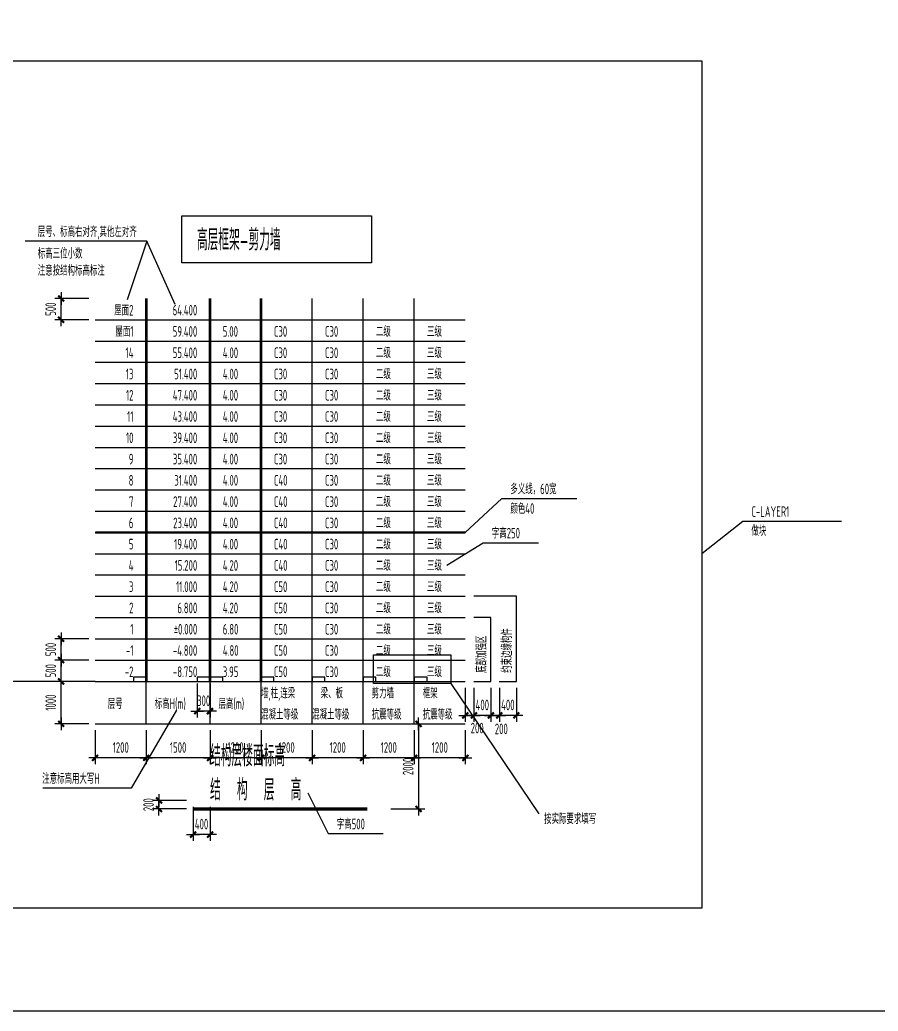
# Model space of a CAD drawing. Extents: x -469675 to 2400000, y -476501 to 2085364.
# Drawn here: x 96341 to 116517, y -250508 to -227204 of the extents above; entities that cross this region are included whole.
import ezdxf
from ezdxf.enums import TextEntityAlignment as Align

# ---------------------------------------------------------------- set-up
doc = ezdxf.new("R2010")
doc.units = 0
doc.header["$LTSCALE"] = 1000
doc.header["$MEASUREMENT"] = 0
doc.layers.get('0').update_dxf_attribs({"linetype": 'CONTINUOUS', "lineweight": 20})
doc.layers.get('Defpoints').update_dxf_attribs({"linetype": 'CONTINUOUS'})
doc.layers.add('C-LAYER1', color=3, linetype='CONTINUOUS')
doc.layers.add('C-注释', color=30, linetype='CONTINUOUS', plot=False)
doc.styles.add('DIM_FONT', font='gbxwxt.shx', dxfattribs={"width": 0.7, "bigfont": 'gbhzfs.shx'})
doc.styles.add('GBSTYLE', font='gbxwxt.shx', dxfattribs={"width": 0.7, "bigfont": 'gbhzfs.shx'})
doc.dimstyles.new('XB DIMN100', dxfattribs={"dimtxt": 250, "dimasz": 1, "dimexe": 150, "dimexo": 150, "dimgap": 120, "dimtad": 1, "dimdec": 0, "dimzin": 0, "dimdsep": 46, "dimtxsty": 'DIM_FONT', "dimblk": '_dimx', "dimcen": 0.09, "dimclrd": 3, "dimclre": 3, "dimclrt": 7, "dimazin": 0, "dimtfac": 1, "dimtdec": 0, "dimtix": 1, "dimtmove": 2, "dimatfit": 3, "dimldrblk": '_dimx', "dimfxl": 0, "dimtolj": 1, "dimtzin": 0, "dimarcsym": 0})

# ---------------------------------------------------------------- blocks, each defined once
blk = doc.blocks.new('_dimx')
blk.add_line((-150, 0), (150, 0))
at = {"const_width": 50}
blk.add_lwpolyline([(-70, -70), (70, 70)], dxfattribs=at)
blk = doc.blocks.new('*D176')
at = {"layer": 'C-注释', "color": 3, "lineweight": -2, "transparency": 16777216}
for p, q in [((100512, -242805), (100512, -243605)), ((100812, -242805), (100812, -243605)), ((100511, -243455), (100510, -243455)), ((100812, -243455), (100512, -243455)), ((100813, -243455), (100814, -243455))]:
    blk.add_line(p, q, dxfattribs=at)
at = {"layer": 'Defpoints', "color": 0, "transparency": 16777216}
for p in [(100512, -242655), (100812, -242655), (100512, -243455)]:
    blk.add_point(p, dxfattribs=at)
at = {"layer": 'C-注释', "color": 3, "lineweight": -2, "transparency": 16777216}
blk.add_blockref('_dimx', (100512, -243455), dxfattribs=at)
at = {"layer": 'C-注释', "color": 3, "lineweight": -2, "transparency": 16777216, "rotation": 180}
blk.add_blockref('_dimx', (100812, -243455), dxfattribs=at)
at = {"layer": 'C-注释', "color": 7, "transparency": 16777216, "insert": (100662, -243210), "char_height": 250, "attachment_point": 5, "style": 'DIM_FONT'}
blk.add_mtext('\\A1;300', dxfattribs=at)
blk = doc.blocks.new('*D178')
at = {"layer": 'C-注释', "color": 3, "lineweight": -2, "transparency": 16777216}
for p, q in [((97962, -242255), (97162, -242255)), ((97312, -242254), (97312, -242253)), ((97312, -242755), (97312, -242255)), ((97962, -242755), (97162, -242755)), ((97312, -242756), (97312, -242757))]:
    blk.add_line(p, q, dxfattribs=at)
at = {"layer": 'Defpoints', "color": 0, "transparency": 16777216}
for p in [(97312, -242255), (98112, -242255), (98112, -242755)]:
    blk.add_point(p, dxfattribs=at)
at = {"layer": 'C-注释', "color": 3, "lineweight": -2, "transparency": 16777216}
for p, rotation in [((97312, -242255), 270), ((97312, -242755), 90)]:
    blk.add_blockref('_dimx', p, dxfattribs=dict(at, rotation=rotation))
at = {"layer": 'C-注释', "color": 7, "transparency": 16777216, "insert": (97067, -242505), "char_height": 250, "attachment_point": 5, "rotation": 90, "style": 'DIM_FONT'}
blk.add_mtext('\\A1;500', dxfattribs=at)
blk = doc.blocks.new('*D179')
at = {"layer": 'C-注释', "color": 3, "lineweight": -2, "transparency": 16777216}
for p, q in [((97962, -241755), (97162, -241755)), ((97312, -241754), (97312, -241753)), ((97312, -242255), (97312, -241755)), ((97962, -242255), (97162, -242255)), ((97312, -242256), (97312, -242257))]:
    blk.add_line(p, q, dxfattribs=at)
at = {"layer": 'Defpoints', "color": 0, "transparency": 16777216}
for p in [(97312, -241755), (98112, -241755), (98112, -242255)]:
    blk.add_point(p, dxfattribs=at)
at = {"layer": 'C-注释', "color": 3, "lineweight": -2, "transparency": 16777216}
for p, rotation in [((97312, -241755), 270), ((97312, -242255), 90)]:
    blk.add_blockref('_dimx', p, dxfattribs=dict(at, rotation=rotation))
at = {"layer": 'C-注释', "color": 7, "transparency": 16777216, "insert": (97067, -242005), "char_height": 250, "attachment_point": 5, "rotation": 90, "style": 'DIM_FONT'}
blk.add_mtext('\\A1;500', dxfattribs=at)
blk = doc.blocks.new('*D180')
at = {"layer": 'C-注释', "color": 3, "lineweight": -2, "transparency": 16777216}
for p, q in [((97962, -242755), (97162, -242755)), ((97312, -243754), (97312, -242756)), ((97962, -243755), (97162, -243755))]:
    blk.add_line(p, q, dxfattribs=at)
at = {"layer": 'Defpoints', "color": 0, "transparency": 16777216}
for p in [(97312, -242755), (98112, -242755), (98112, -243755)]:
    blk.add_point(p, dxfattribs=at)
at = {"layer": 'C-注释', "color": 3, "lineweight": -2, "transparency": 16777216}
for p, rotation in [((97312, -242755), 90), ((97312, -243755), 270)]:
    blk.add_blockref('_dimx', p, dxfattribs=dict(at, rotation=rotation))
at = {"layer": 'C-注释', "color": 7, "transparency": 16777216, "insert": (97067, -243255), "char_height": 250, "attachment_point": 5, "rotation": 90, "style": 'DIM_FONT'}
blk.add_mtext('\\A1;1000', dxfattribs=at)
blk = doc.blocks.new('*D181')
at = {"layer": 'C-注释', "color": 3, "lineweight": -2, "transparency": 16777216}
for p, q in [((98112, -243905), (98112, -244705)), ((99312, -243905), (99312, -244705)), ((99311, -244555), (98113, -244555))]:
    blk.add_line(p, q, dxfattribs=at)
at = {"layer": 'Defpoints', "color": 0, "transparency": 16777216}
for p in [(98112, -243755), (99312, -243755), (98112, -244555)]:
    blk.add_point(p, dxfattribs=at)
at = {"layer": 'C-注释', "color": 3, "lineweight": -2, "transparency": 16777216, "rotation": 180}
blk.add_blockref('_dimx', (98112, -244555), dxfattribs=at)
at = {"layer": 'C-注释', "color": 3, "lineweight": -2, "transparency": 16777216}
blk.add_blockref('_dimx', (99312, -244555), dxfattribs=at)
at = {"layer": 'C-注释', "color": 7, "transparency": 16777216, "insert": (98712, -244310), "char_height": 250, "attachment_point": 5, "style": 'DIM_FONT'}
blk.add_mtext('\\A1;1200', dxfattribs=at)
blk = doc.blocks.new('*D182')
at = {"layer": 'C-注释', "color": 3, "lineweight": -2, "transparency": 16777216}
for p, q in [((99312, -243905), (99312, -244705)), ((100812, -243905), (100812, -244705)), ((100811, -244555), (99313, -244555))]:
    blk.add_line(p, q, dxfattribs=at)
at = {"layer": 'Defpoints', "color": 0, "transparency": 16777216}
for p in [(99312, -243755), (100812, -243755), (99312, -244555)]:
    blk.add_point(p, dxfattribs=at)
at = {"layer": 'C-注释', "color": 3, "lineweight": -2, "transparency": 16777216, "rotation": 180}
blk.add_blockref('_dimx', (99312, -244555), dxfattribs=at)
at = {"layer": 'C-注释', "color": 3, "lineweight": -2, "transparency": 16777216}
blk.add_blockref('_dimx', (100812, -244555), dxfattribs=at)
at = {"layer": 'C-注释', "color": 7, "transparency": 16777216, "insert": (100062, -244310), "char_height": 250, "attachment_point": 5, "style": 'DIM_FONT'}
blk.add_mtext('\\A1;1500', dxfattribs=at)
blk = doc.blocks.new('*D183')
at = {"layer": 'C-注释', "color": 3, "lineweight": -2, "transparency": 16777216}
for p, q in [((100812, -243905), (100812, -244705)), ((102012, -243905), (102012, -244705)), ((102011, -244555), (100813, -244555))]:
    blk.add_line(p, q, dxfattribs=at)
at = {"layer": 'Defpoints', "color": 0, "transparency": 16777216}
for p in [(100812, -243755), (102012, -243755), (100812, -244555)]:
    blk.add_point(p, dxfattribs=at)
at = {"layer": 'C-注释', "color": 3, "lineweight": -2, "transparency": 16777216, "rotation": 180}
blk.add_blockref('_dimx', (100812, -244555), dxfattribs=at)
at = {"layer": 'C-注释', "color": 3, "lineweight": -2, "transparency": 16777216}
blk.add_blockref('_dimx', (102012, -244555), dxfattribs=at)
at = {"layer": 'C-注释', "color": 7, "transparency": 16777216, "insert": (101412, -244310), "char_height": 250, "attachment_point": 5, "style": 'DIM_FONT'}
blk.add_mtext('\\A1;1200', dxfattribs=at)
blk = doc.blocks.new('*D184')
at = {"layer": 'C-注释', "color": 3, "lineweight": -2, "transparency": 16777216}
for p, q in [((102012, -243905), (102012, -244705)), ((103212, -243905), (103212, -244705)), ((103211, -244555), (102013, -244555))]:
    blk.add_line(p, q, dxfattribs=at)
at = {"layer": 'Defpoints', "color": 0, "transparency": 16777216}
for p in [(102012, -243755), (103212, -243755), (102012, -244555)]:
    blk.add_point(p, dxfattribs=at)
at = {"layer": 'C-注释', "color": 3, "lineweight": -2, "transparency": 16777216, "rotation": 180}
blk.add_blockref('_dimx', (102012, -244555), dxfattribs=at)
at = {"layer": 'C-注释', "color": 3, "lineweight": -2, "transparency": 16777216}
blk.add_blockref('_dimx', (103212, -244555), dxfattribs=at)
at = {"layer": 'C-注释', "color": 7, "transparency": 16777216, "insert": (102612, -244310), "char_height": 250, "attachment_point": 5, "style": 'DIM_FONT'}
blk.add_mtext('\\A1;1200', dxfattribs=at)
blk = doc.blocks.new('*D185')
at = {"layer": 'C-注释', "color": 3, "lineweight": -2, "transparency": 16777216}
for p, q in [((103212, -243905), (103212, -244705)), ((104412, -243905), (104412, -244705)), ((104411, -244555), (103213, -244555))]:
    blk.add_line(p, q, dxfattribs=at)
at = {"layer": 'Defpoints', "color": 0, "transparency": 16777216}
for p in [(103212, -243755), (104412, -243755), (103212, -244555)]:
    blk.add_point(p, dxfattribs=at)
at = {"layer": 'C-注释', "color": 3, "lineweight": -2, "transparency": 16777216, "rotation": 180}
blk.add_blockref('_dimx', (103212, -244555), dxfattribs=at)
at = {"layer": 'C-注释', "color": 3, "lineweight": -2, "transparency": 16777216}
blk.add_blockref('_dimx', (104412, -244555), dxfattribs=at)
at = {"layer": 'C-注释', "color": 7, "transparency": 16777216, "insert": (103812, -244310), "char_height": 250, "attachment_point": 5, "style": 'DIM_FONT'}
blk.add_mtext('\\A1;1200', dxfattribs=at)
blk = doc.blocks.new('*D186')
at = {"layer": 'C-注释', "color": 3, "lineweight": -2, "transparency": 16777216}
for p, q in [((104412, -243905), (104412, -244705)), ((105612, -243905), (105612, -244705)), ((105611, -244555), (104413, -244555))]:
    blk.add_line(p, q, dxfattribs=at)
at = {"layer": 'Defpoints', "color": 0, "transparency": 16777216}
for p in [(104412, -243755), (105612, -243755), (104412, -244555)]:
    blk.add_point(p, dxfattribs=at)
at = {"layer": 'C-注释', "color": 3, "lineweight": -2, "transparency": 16777216, "rotation": 180}
blk.add_blockref('_dimx', (104412, -244555), dxfattribs=at)
at = {"layer": 'C-注释', "color": 3, "lineweight": -2, "transparency": 16777216}
blk.add_blockref('_dimx', (105612, -244555), dxfattribs=at)
at = {"layer": 'C-注释', "color": 7, "transparency": 16777216, "insert": (105012, -244310), "char_height": 250, "attachment_point": 5, "style": 'DIM_FONT'}
blk.add_mtext('\\A1;1200', dxfattribs=at)
blk = doc.blocks.new('*D187')
at = {"layer": 'C-注释', "color": 3, "lineweight": -2, "transparency": 16777216}
for p, q in [((105612, -243905), (105612, -244705)), ((106812, -243905), (106812, -244705)), ((106811, -244555), (105613, -244555))]:
    blk.add_line(p, q, dxfattribs=at)
at = {"layer": 'Defpoints', "color": 0, "transparency": 16777216}
for p in [(105612, -243755), (106812, -243755), (105612, -244555)]:
    blk.add_point(p, dxfattribs=at)
at = {"layer": 'C-注释', "color": 3, "lineweight": -2, "transparency": 16777216, "rotation": 180}
blk.add_blockref('_dimx', (105612, -244555), dxfattribs=at)
at = {"layer": 'C-注释', "color": 3, "lineweight": -2, "transparency": 16777216}
blk.add_blockref('_dimx', (106812, -244555), dxfattribs=at)
at = {"layer": 'C-注释', "color": 7, "transparency": 16777216, "insert": (106212, -244310), "char_height": 250, "attachment_point": 5, "style": 'DIM_FONT'}
blk.add_mtext('\\A1;1200', dxfattribs=at)
blk = doc.blocks.new('*D188')
at = {"layer": 'C-注释', "color": 3, "lineweight": -2, "transparency": 16777216}
for p, q in [((106812, -242905), (106812, -243705)), ((107012, -242905), (107012, -243705)), ((106811, -243555), (106810, -243555)), ((107012, -243555), (106812, -243555)), ((107013, -243555), (107014, -243555))]:
    blk.add_line(p, q, dxfattribs=at)
at = {"layer": 'Defpoints', "color": 0, "transparency": 16777216}
for p in [(106812, -242755), (107012, -242755), (106812, -243555)]:
    blk.add_point(p, dxfattribs=at)
at = {"layer": 'C-注释', "color": 3, "lineweight": -2, "transparency": 16777216}
blk.add_blockref('_dimx', (106812, -243555), dxfattribs=at)
at = {"layer": 'C-注释', "color": 3, "lineweight": -2, "transparency": 16777216, "rotation": 180}
blk.add_blockref('_dimx', (107012, -243555), dxfattribs=at)
at = {"layer": 'C-注释', "color": 7, "transparency": 16777216, "insert": (107091, -243854), "char_height": 250, "attachment_point": 5, "style": 'DIM_FONT'}
blk.add_mtext('\\A1;200', dxfattribs=at)
blk = doc.blocks.new('*D189')
at = {"layer": 'C-注释', "color": 3, "lineweight": -2, "transparency": 16777216}
for p, q in [((107012, -242905), (107012, -243705)), ((107412, -242905), (107412, -243705)), ((107011, -243555), (107010, -243555)), ((107412, -243555), (107012, -243555)), ((107413, -243555), (107414, -243555))]:
    blk.add_line(p, q, dxfattribs=at)
at = {"layer": 'Defpoints', "color": 0, "transparency": 16777216}
for p in [(107012, -242755), (107412, -242755), (107012, -243555)]:
    blk.add_point(p, dxfattribs=at)
at = {"layer": 'C-注释', "color": 3, "lineweight": -2, "transparency": 16777216}
blk.add_blockref('_dimx', (107012, -243555), dxfattribs=at)
at = {"layer": 'C-注释', "color": 3, "lineweight": -2, "transparency": 16777216, "rotation": 180}
blk.add_blockref('_dimx', (107412, -243555), dxfattribs=at)
at = {"layer": 'C-注释', "color": 7, "transparency": 16777216, "insert": (107212, -243310), "char_height": 250, "attachment_point": 5, "style": 'DIM_FONT'}
blk.add_mtext('\\A1;400', dxfattribs=at)
blk = doc.blocks.new('*D190')
at = {"layer": 'C-注释', "color": 3, "lineweight": -2, "transparency": 16777216}
for p, q in [((107412, -242905), (107412, -243705)), ((107612, -242905), (107612, -243705)), ((107411, -243555), (107410, -243555)), ((107612, -243555), (107412, -243555)), ((107613, -243555), (107614, -243555))]:
    blk.add_line(p, q, dxfattribs=at)
at = {"layer": 'Defpoints', "color": 0, "transparency": 16777216}
for p in [(107412, -242755), (107612, -242755), (107412, -243555)]:
    blk.add_point(p, dxfattribs=at)
at = {"layer": 'C-注释', "color": 3, "lineweight": -2, "transparency": 16777216}
blk.add_blockref('_dimx', (107412, -243555), dxfattribs=at)
at = {"layer": 'C-注释', "color": 3, "lineweight": -2, "transparency": 16777216, "rotation": 180}
blk.add_blockref('_dimx', (107612, -243555), dxfattribs=at)
at = {"layer": 'C-注释', "color": 7, "transparency": 16777216, "insert": (107658, -243873), "char_height": 250, "attachment_point": 5, "style": 'DIM_FONT'}
blk.add_mtext('\\A1;200', dxfattribs=at)
blk = doc.blocks.new('*D191')
at = {"layer": 'C-注释', "color": 3, "lineweight": -2, "transparency": 16777216}
for p, q in [((107612, -242905), (107612, -243705)), ((108012, -242905), (108012, -243705)), ((107611, -243555), (107610, -243555)), ((108012, -243555), (107612, -243555)), ((108013, -243555), (108014, -243555))]:
    blk.add_line(p, q, dxfattribs=at)
at = {"layer": 'Defpoints', "color": 0, "transparency": 16777216}
for p in [(107612, -242755), (108012, -242755), (107612, -243555)]:
    blk.add_point(p, dxfattribs=at)
at = {"layer": 'C-注释', "color": 3, "lineweight": -2, "transparency": 16777216}
blk.add_blockref('_dimx', (107612, -243555), dxfattribs=at)
at = {"layer": 'C-注释', "color": 3, "lineweight": -2, "transparency": 16777216, "rotation": 180}
blk.add_blockref('_dimx', (108012, -243555), dxfattribs=at)
at = {"layer": 'C-注释', "color": 7, "transparency": 16777216, "insert": (107812, -243310), "char_height": 250, "attachment_point": 5, "style": 'DIM_FONT'}
blk.add_mtext('\\A1;400', dxfattribs=at)
blk = doc.blocks.new('*D192')
at = {"layer": 'C-注释', "color": 3, "lineweight": -2, "transparency": 16777216}
for p, q in [((100412, -245705), (100412, -246505)), ((100812, -245705), (100812, -246505)), ((100411, -246355), (100410, -246355)), ((100812, -246355), (100412, -246355)), ((100813, -246355), (100814, -246355))]:
    blk.add_line(p, q, dxfattribs=at)
at = {"layer": 'Defpoints', "color": 0, "transparency": 16777216}
for p in [(100412, -245555), (100812, -245555), (100412, -246355)]:
    blk.add_point(p, dxfattribs=at)
at = {"layer": 'C-注释', "color": 3, "lineweight": -2, "transparency": 16777216}
blk.add_blockref('_dimx', (100412, -246355), dxfattribs=at)
at = {"layer": 'C-注释', "color": 3, "lineweight": -2, "transparency": 16777216, "rotation": 180}
blk.add_blockref('_dimx', (100812, -246355), dxfattribs=at)
at = {"layer": 'C-注释', "color": 7, "transparency": 16777216, "insert": (100612, -246110), "char_height": 250, "attachment_point": 5, "style": 'DIM_FONT'}
blk.add_mtext('\\A1;400', dxfattribs=at)
blk = doc.blocks.new('*D193')
at = {"layer": 'C-注释', "color": 3, "lineweight": -2, "transparency": 16777216}
for p, q in [((100262, -245555), (99462, -245555)), ((99612, -245554), (99612, -245553)), ((99612, -245755), (99612, -245555)), ((100262, -245755), (99462, -245755)), ((99612, -245756), (99612, -245757))]:
    blk.add_line(p, q, dxfattribs=at)
at = {"layer": 'Defpoints', "color": 0, "transparency": 16777216}
for p in [(99612, -245555), (100412, -245555), (100412, -245755)]:
    blk.add_point(p, dxfattribs=at)
at = {"layer": 'C-注释', "color": 3, "lineweight": -2, "transparency": 16777216}
for p, rotation in [((99612, -245555), 270), ((99612, -245755), 90)]:
    blk.add_blockref('_dimx', p, dxfattribs=dict(at, rotation=rotation))
at = {"layer": 'C-注释', "color": 7, "transparency": 16777216, "insert": (99367, -245655), "char_height": 250, "attachment_point": 5, "rotation": 90, "style": 'DIM_FONT'}
blk.add_mtext('\\A1;200', dxfattribs=at)
blk = doc.blocks.new('*D194')
at = {"layer": 'C-注释', "color": 3, "lineweight": -2, "transparency": 16777216}
for p, q in [((105062, -243755), (105862, -243755)), ((105712, -243756), (105712, -245754)), ((105062, -245755), (105862, -245755))]:
    blk.add_line(p, q, dxfattribs=at)
at = {"layer": 'Defpoints', "color": 0, "transparency": 16777216}
for p in [(104912, -243755), (104912, -245755), (105712, -245755)]:
    blk.add_point(p, dxfattribs=at)
at = {"layer": 'C-注释', "color": 3, "lineweight": -2, "transparency": 16777216}
for p, rotation in [((105712, -243755), 90), ((105712, -245755), 270)]:
    blk.add_blockref('_dimx', p, dxfattribs=dict(at, rotation=rotation))
at = {"layer": 'C-注释', "color": 7, "transparency": 16777216, "insert": (105467, -244755), "char_height": 250, "attachment_point": 5, "rotation": 90, "style": 'DIM_FONT'}
blk.add_mtext('\\A1;2000', dxfattribs=at)
blk = doc.blocks.new('*D225')
at = {"layer": 'C-注释', "color": 3, "lineweight": -2, "transparency": 16777216}
for p, q in [((97962, -233755), (97162, -233755)), ((97312, -233754), (97312, -233753)), ((97312, -234255), (97312, -233755)), ((97962, -234255), (97162, -234255)), ((97312, -234256), (97312, -234257))]:
    blk.add_line(p, q, dxfattribs=at)
at = {"layer": 'Defpoints', "color": 0, "transparency": 16777216}
for p in [(97312, -233755), (98112, -233755), (98112, -234255)]:
    blk.add_point(p, dxfattribs=at)
at = {"layer": 'C-注释', "color": 3, "lineweight": -2, "transparency": 16777216}
for p, rotation in [((97312, -233755), 270), ((97312, -234255), 90)]:
    blk.add_blockref('_dimx', p, dxfattribs=dict(at, rotation=rotation))
at = {"layer": 'C-注释', "color": 7, "transparency": 16777216, "insert": (97067, -234005), "char_height": 250, "attachment_point": 5, "rotation": 90, "style": 'DIM_FONT'}
blk.add_mtext('\\A1;500', dxfattribs=at)

msp = doc.modelspace()

# ---------------------------------------------------------------- linework, layer by layer
at = {"layer": 'C-LAYER1', "color": 3}
for p, q in [((99311.9053, -243754.7839), (99311.9053, -233754.7839)), ((100811.9053, -243754.7839), (100811.9053, -233754.7839)), ((102011.9053, -243754.7839), (102011.9053, -233754.7839)), ((103211.9053, -243754.7839), (103211.9053, -233754.7839)), ((104411.9053, -243754.7839), (104411.9053, -233754.7839)), ((105611.9053, -243754.7839), (105611.9053, -233754.7839)), ((98111.9053, -234254.7839), (106811.9053, -234254.7839)), ((98111.9053, -234754.7839), (106811.9053, -234754.7839)), ((98111.9053, -235254.7839), (106811.9053, -235254.7839)), ((98111.9053, -235754.7839), (106811.9053, -235754.7839)), ((98111.9053, -236254.7839), (106811.9053, -236254.7839)), ((98111.9053, -236754.7839), (106811.9053, -236754.7839)), ((98111.9053, -237254.7839), (106811.9053, -237254.7839)), ((98111.9053, -237754.7839), (106811.9053, -237754.7839)), ((98111.9053, -238254.7839), (106811.9053, -238254.7839)), ((98111.9053, -238754.7839), (106811.9053, -238754.7839)), ((98111.9053, -239254.7839), (106811.9053, -239254.7839)), ((98111.9053, -239754.7839), (106811.9053, -239754.7839)), ((98111.9053, -240254.7839), (106811.9053, -240254.7839)), ((98111.9053, -240754.7839), (106811.9053, -240754.7839)), ((98111.9053, -241254.7839), (106811.9053, -241254.7839)), ((98111.9053, -241754.7839), (106811.9053, -241754.7839)), ((98111.9053, -242254.7839), (106811.9053, -242254.7839)), ((98111.9053, -242754.7839), (106811.9053, -242754.7839)), ((98111.9053, -243754.7839), (106811.9053, -243754.7839))]:
    msp.add_line(p, q, dxfattribs=at)
at = {"layer": 'C-LAYER1', "color": 40, "const_width": 60}
for points in [[(99311.9053, -233754.7839), (99311.9053, -242754.7839)], [(100811.9053, -233754.7839), (100811.9053, -242754.7839)], [(102011.9053, -233754.7839), (102011.9053, -242754.7839)], [(98111.9053, -239254.7839), (106811.9053, -239254.7839)]]:
    msp.add_lwpolyline(points, dxfattribs=at)
at = {"layer": 'C-LAYER1', "color": 3}
for points in [[(107611.9053, -242754.7839), (108011.9053, -242754.7839), (108011.9053, -240754.7839), (107011.9053, -240754.7839)], [(107011.9053, -242754.7839), (107411.9053, -242754.7839), (107411.9053, -241254.7839), (107011.9053, -241254.7839)]]:
    msp.add_lwpolyline(points, dxfattribs=at)
at = {"layer": 'C-LAYER1', "color": 3, "linetype": 'Continuous', "const_width": 80, "flags": 128}
msp.add_lwpolyline([(104511.9053, -245754.7839), (100411.9053, -245754.7839)], dxfattribs=at)
at = {"layer": 'C-注释'}
for p, q in [((99325.1463, -232408.3066), (98861.8665, -233782.8334)), ((98111.9053, -242754.7839), (84740.8666, -242754.7839)), ((106470.7544, -242804.4645), (108540.5332, -245866.9609))]:
    msp.add_line(p, q, dxfattribs=at)
for points in [[(0, -203899.7526), (151710.7204, -203899.7526), (151710.7204, -250508.4563), (0, -250508.4563)], [(83291.9906, -228171.3208), (112372.8387, -228171.3208), (112372.8387, -248087.6499), (83291.9906, -248087.6499)], [(100152.5548, -231809.5697), (104604.6689, -231809.5697), (104604.6689, -232914.7083), (100152.5548, -232914.7083)], [(104656.32, -242135.3599), (106470.7544, -242135.3599), (106470.7544, -242804.4645), (104656.32, -242804.4645)], [(99011.9053, -242654.7839), (99011.9053, -242754.7839), (99311.9053, -242754.7839), (99311.9053, -242654.7839)], [(100511.9053, -242654.7839), (100511.9053, -242754.7839), (100811.9053, -242754.7839), (100811.9053, -242654.7839)], [(100811.9053, -242654.7839), (100811.9053, -242754.7839), (101111.9053, -242754.7839), (101111.9053, -242654.7839)], [(102011.9053, -242654.7839), (102011.9053, -242754.7839), (102311.9053, -242754.7839), (102311.9053, -242654.7839)], [(103211.9053, -242654.7839), (103211.9053, -242754.7839), (103511.9053, -242754.7839), (103511.9053, -242654.7839)], [(104411.9053, -242654.7839), (104411.9053, -242754.7839), (104711.9053, -242754.7839), (104711.9053, -242654.7839)], [(105611.9053, -242654.7839), (105611.9053, -242754.7839), (105911.9053, -242754.7839), (105911.9053, -242654.7839)]]:
    msp.add_lwpolyline(points, close=True, dxfattribs=at)
at = {"layer": 'C-注释', "flags": 128}
for points in [[(99995.4894, -233893.1515), (99325.1463, -232408.3066), (96464.9987, -232408.3066)], [(106811.9053, -239254.7839), (107671.6801, -238455.9822), (109430.1307, -238455.9822)], [(112372.8387, -239752.8176), (113337.9562, -238988.3903), (115656.41, -238988.3903)], [(106375.3849, -240023.2605), (107235.1597, -239496.2897), (108528.7682, -239496.2897)], [(100027.3688, -243435.9628), (98960.1174, -245265.2132), (96877.849, -245265.2132)], [(103107.4647, -245378.1262), (103590.1325, -246333.7902), (104883.7411, -246333.7902)]]:
    msp.add_lwpolyline(points, dxfattribs=at)

# ---------------------------------------------------------------- texts
at = {"layer": 'C-LAYER1', "color": 3, "style": 'GBSTYLE', "width": 0.7}
for s, p in [('屋面2', (99011.9053, -234154.7839)), ('64.400', (100511.9053, -234154.7839)), ('屋面1', (99011.9053, -234654.7839)), ('59.400', (100511.9053, -234654.7839)), ('14', (99011.9053, -235154.7839)), ('55.400', (100511.9053, -235154.7839)), ('13', (99011.9053, -235654.7839)), ('51.400', (100511.9053, -235654.7839)), ('12', (99011.9053, -236154.7839)), ('47.400', (100511.9053, -236154.7839)), ('11', (99011.9053, -236654.7839)), ('43.400', (100511.9053, -236654.7839)), ('10', (99011.9053, -237154.7839)), ('39.400', (100511.9053, -237154.7839)), ('9', (99011.9053, -237654.7839)), ('35.400', (100511.9053, -237654.7839)), ('8', (99011.9053, -238154.7839)), ('31.400', (100511.9053, -238154.7839)), ('7', (99011.9053, -238654.7839)), ('27.400', (100511.9053, -238654.7839)), ('6', (99011.9053, -239154.7839)), ('23.400', (100511.9053, -239154.7839)), ('5', (99011.9053, -239654.7839)), ('19.400', (100511.9053, -239654.7839)), ('4', (99011.9053, -240154.7839)), ('15.200', (100511.9053, -240154.7839)), ('3', (99011.9053, -240654.7839)), ('11.000', (100511.9053, -240654.7839)), ('2', (99011.9053, -241154.7839)), ('6.800', (100511.9053, -241154.7839)), ('1', (99011.9053, -241654.7839)), ('%%P0.000', (100511.9053, -241654.7839)), ('-1', (99011.9053, -242154.7839)), ('-4.800', (100511.9053, -242154.7839)), ('-2', (99011.9053, -242654.7839)), ('-8.750', (100511.9053, -242654.7839))]:
    msp.add_text(s, height=250, dxfattribs=at).set_placement(p, align=Align.RIGHT)
for s, p in [('5.00', (101111.9053, -234654.7839)), ('C30', (102311.9053, -234654.7839)), ('C30', (103511.9053, -234654.7839)), ('二级', (104711.9053, -234654.7839)), ('三级', (105911.9053, -234654.7839)), ('4.00', (101111.9053, -235154.7839)), ('C30', (102311.9053, -235154.7839)), ('C30', (103511.9053, -235154.7839)), ('二级', (104711.9053, -235154.7839)), ('三级', (105911.9053, -235154.7839)), ('4.00', (101111.9053, -235654.7839)), ('C30', (102311.9053, -235654.7839)), ('C30', (103511.9053, -235654.7839)), ('二级', (104711.9053, -235654.7839)), ('三级', (105911.9053, -235654.7839)), ('4.00', (101111.9053, -236154.7839)), ('C30', (102311.9053, -236154.7839)), ('C30', (103511.9053, -236154.7839)), ('二级', (104711.9053, -236154.7839)), ('三级', (105911.9053, -236154.7839)), ('4.00', (101111.9053, -236654.7839)), ('C30', (102311.9053, -236654.7839)), ('C30', (103511.9053, -236654.7839)), ('二级', (104711.9053, -236654.7839)), ('三级', (105911.9053, -236654.7839)), ('4.00', (101111.9053, -237154.7839)), ('C30', (102311.9053, -237154.7839)), ('C30', (103511.9053, -237154.7839)), ('二级', (104711.9053, -237154.7839)), ('三级', (105911.9053, -237154.7839)), ('4.00', (101111.9053, -237654.7839)), ('C30', (102311.9053, -237654.7839)), ('C30', (103511.9053, -237654.7839)), ('二级', (104711.9053, -237654.7839)), ('三级', (105911.9053, -237654.7839)), ('4.00', (101111.9053, -238154.7839)), ('C40', (102311.9053, -238154.7839)), ('C30', (103511.9053, -238154.7839)), ('二级', (104711.9053, -238154.7839)), ('三级', (105911.9053, -238154.7839)), ('二级', (104711.9053, -238654.7839)), ('三级', (105911.9053, -238654.7839)), ('4.00', (101111.9053, -238654.7839)), ('C40', (102311.9053, -238654.7839)), ('C30', (103511.9053, -238654.7839)), ('4.00', (101111.9053, -239154.7839)), ('C40', (102311.9053, -239154.7839)), ('C30', (103511.9053, -239154.7839)), ('二级', (104711.9053, -239154.7839)), ('三级', (105911.9053, -239154.7839)), ('4.00', (101111.9053, -239654.7839)), ('C40', (102311.9053, -239654.7839)), ('C30', (103511.9053, -239654.7839)), ('二级', (104711.9053, -239654.7839)), ('三级', (105911.9053, -239654.7839)), ('4.20', (101111.9053, -240154.7839)), ('C40', (102311.9053, -240154.7839)), ('C30', (103511.9053, -240154.7839)), ('二级', (104711.9053, -240154.7839)), ('三级', (105911.9053, -240154.7839)), ('4.20', (101111.9053, -240654.7839)), ('C50', (102311.9053, -240654.7839)), ('C30', (103511.9053, -240654.7839)), ('二级', (104711.9053, -240654.7839)), ('三级', (105911.9053, -240654.7839)), ('4.20', (101111.9053, -241154.7839)), ('C50', (102311.9053, -241154.7839)), ('C30', (103511.9053, -241154.7839)), ('二级', (104711.9053, -241154.7839)), ('三级', (105911.9053, -241154.7839)), ('6.80', (101111.9053, -241654.7839)), ('C50', (102311.9053, -241654.7839)), ('C30', (103511.9053, -241654.7839)), ('二级', (104711.9053, -241654.7839)), ('三级', (105911.9053, -241654.7839)), ('二级', (104711.9053, -242154.7839)), ('三级', (105911.9053, -242154.7839)), ('4.80', (101111.9053, -242154.7839)), ('C50', (102311.9053, -242154.7839)), ('C30', (103511.9053, -242154.7839)), ('3.95', (101111.9053, -242654.7839)), ('C50', (102311.9053, -242654.7839)), ('C30', (103511.9053, -242654.7839)), ('二级', (104711.9053, -242654.7839)), ('三级', (105911.9053, -242654.7839)), ('墙,柱,连梁', (102011.9053, -243154.7839)), ('梁、板', (103411.9053, -243154.7839)), ('剪力墙', (104611.9053, -243154.7839)), ('框架', (105811.9053, -243154.7839)), (' 层号', (98311.9053, -243404.7839)), ('标高H(m)', (99511.9053, -243404.7839)), ('层高(m)', (101011.9053, -243404.7839)), ('混凝土等级', (102011.9053, -243654.7839)), ('混凝土等级', (103211.9053, -243654.7839)), ('抗震等级', (104611.9053, -243654.7839)), ('抗震等级', (105811.9053, -243654.7839))]:
    msp.add_text(s, height=250, dxfattribs=at).set_placement(p)
for s, p in [('约束边缘构件', (107911.9053, -242554.7839)), ('底部加强区', (107311.9053, -242554.7839))]:
    msp.add_text(s, height=250, rotation=90, dxfattribs=at).set_placement(p)
at = {"layer": 'C-LAYER1', "color": 30, "style": 'GBSTYLE', "width": 0.7}
for s, p in [('结构层楼面标高', (100811.9053, -244754.7839)), ('结  构  层  高', (100811.9053, -245554.7839))]:
    msp.add_text(s, height=500, rotation=0.00000003, dxfattribs=at).set_placement(p)
at = {"layer": 'C-注释', "style": 'GBSTYLE', "width": 0.7}
for s, height, rotation, p in [('层号、标高右对齐,其他左对齐', 250, 359.99999995, (96762.5836, -232308.3066)), ('高层框架-剪力墙', 500, 359.99999995, (100503.3275, -232625.744)), ('标高三位小数', 250, 0.00000005, (96762.5836, -232818.8329)), ('注意按结构标高标注', 250, 0.00000005, (96762.5836, -233218.8329)), ('多义线，60宽', 250, 359.99999995, (107871.6801, -238355.9822)), ('颜色40', 250, 0.00000005, (107871.6801, -238816.5085)), ('C-LAYER1', 250, 359.99999995, (113537.9562, -238888.3903)), ('做块', 250, 0.00000005, (113537.9562, -239338.3903)), ('字高250', 250, 359.99999995, (107435.1597, -239396.2897)), ('注意标高用大写H', 250, 359.99999995, (96866.2717, -245165.2132)), ('按实际要求填写', 250, 359.99999995, (108664.5796, -246108.2003)), ('字高500', 250, 359.99999995, (103790.1325, -246233.7902))]:
    msp.add_text(s, height=height, rotation=rotation, dxfattribs=at).set_placement(p)

# ---------------------------------------------------------------- dimensions: what is measured, and where the dimension line sits
at = {"layer": 'C-注释'}
for base, p1, p2, angle, picture, middle in [((97311.9053, -233754.7839), (98111.9053, -234254.7839), (98111.9053, -233754.7839), 270, '*D225', (97066.9053, -234004.7839)), ((97311.9053, -241754.7839), (98111.9053, -242254.7839), (98111.9053, -241754.7839), 270, '*D179', (97066.9053, -242004.7839)), ((97311.9053, -242254.7839), (98111.9053, -242754.7839), (98111.9053, -242254.7839), 270, '*D178', (97066.9053, -242504.7839)), ((97311.9053, -242754.7839), (98111.9053, -243754.7839), (98111.9053, -242754.7839), 270, '*D180', (97066.9053, -243254.7839)), ((105711.9053, -245754.7839), (104911.9053, -243754.7839), (104911.9053, -245754.7839), 90, '*D194', (105466.9053, -244754.7839)), ((99611.9053, -245554.7839), (100411.9053, -245754.7839), (100411.9053, -245554.7839), 270, '*D193', (99366.9053, -245654.7839))]:
    dim = msp.add_linear_dim(base=base, p1=p1, p2=p2, angle=angle, dimstyle='XB DIMN100', dxfattribs=at)
    dim.commit()
    dim.dimension.update_dxf_attribs({"geometry": picture, "text_midpoint": middle})
for base, p1, p2, picture, middle in [((100511.9053, -243454.7839), (100811.9053, -242654.7839), (100511.9053, -242654.7839), '*D176', (100661.9053, -243209.7839)), ((107011.9053, -243554.7839), (107411.9053, -242754.7839), (107011.9053, -242754.7839), '*D189', (107211.9053, -243309.7839)), ((107611.9053, -243554.7839), (108011.9053, -242754.7839), (107611.9053, -242754.7839), '*D191', (107811.9053, -243309.7839)), ((98111.9053, -244554.7839), (99311.9053, -243754.7839), (98111.9053, -243754.7839), '*D181', (98711.9053, -244309.7839)), ((99311.9053, -244554.7839), (100811.9053, -243754.7839), (99311.9053, -243754.7839), '*D182', (100061.9053, -244309.7839)), ((100811.9053, -244554.7839), (102011.9053, -243754.7839), (100811.9053, -243754.7839), '*D183', (101411.9053, -244309.7839)), ((102011.9053, -244554.7839), (103211.9053, -243754.7839), (102011.9053, -243754.7839), '*D184', (102611.9053, -244309.7839)), ((103211.9053, -244554.7839), (104411.9053, -243754.7839), (103211.9053, -243754.7839), '*D185', (103811.9053, -244309.7839)), ((104411.9053, -244554.7839), (105611.9053, -243754.7839), (104411.9053, -243754.7839), '*D186', (105011.9053, -244309.7839)), ((105611.9053, -244554.7839), (106811.9053, -243754.7839), (105611.9053, -243754.7839), '*D187', (106211.9053, -244309.7839)), ((100411.9053, -246354.7839), (100811.9053, -245554.7839), (100411.9053, -245554.7839), '*D192', (100611.9053, -246109.7839))]:
    dim = msp.add_linear_dim(base=base, p1=p1, p2=p2, dimstyle='XB DIMN100', dxfattribs=at)
    dim.commit()
    dim.dimension.update_dxf_attribs({"geometry": picture, "text_midpoint": middle})
for base, p1, p2, picture, middle in [((106811.9053, -243554.7839), (107011.9053, -242754.7839), (106811.9053, -242754.7839), '*D188', (107091.1242, -243853.9304)), ((107411.9053, -243554.7839), (107611.9053, -242754.7839), (107411.9053, -242754.7839), '*D190', (107657.8378, -243872.8605))]:
    dim = msp.add_linear_dim(base=base, p1=p1, p2=p2, dimstyle='XB DIMN100', dxfattribs=at)
    dim.commit()
    dim.dimension.update_dxf_attribs({"geometry": picture, "text_midpoint": middle, "dimtype": 160})

doc.saveas('drawing.dxf')
